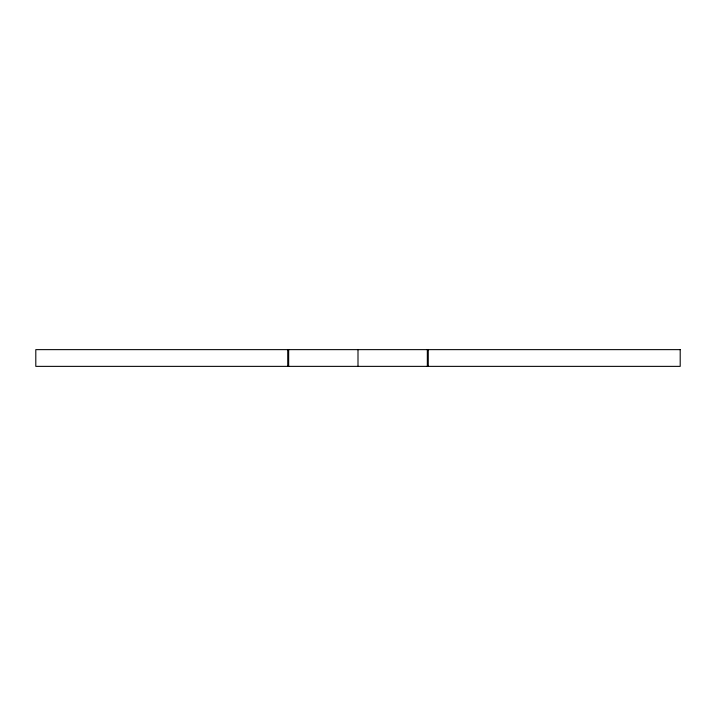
<?xml version="1.0" encoding="UTF-8"?>
<svg xmlns="http://www.w3.org/2000/svg" width="716" height="716" viewBox="0 0 716 716"><rect width="100%" height="100%" fill="white"/><g stroke="black" fill="none" stroke-linecap="round" stroke-linejoin="round"><path stroke-width="1.07" d="M428.266 349.632L428.266 366.368M427.336 349.632L427.336 366.368M358 349.632L358 366.368M288.664 349.632L288.664 366.368M287.734 349.632L287.734 366.368M680.2 349.632L35.8 349.632L35.8 366.368L680.2 366.368L680.2 349.632"/></g></svg>
